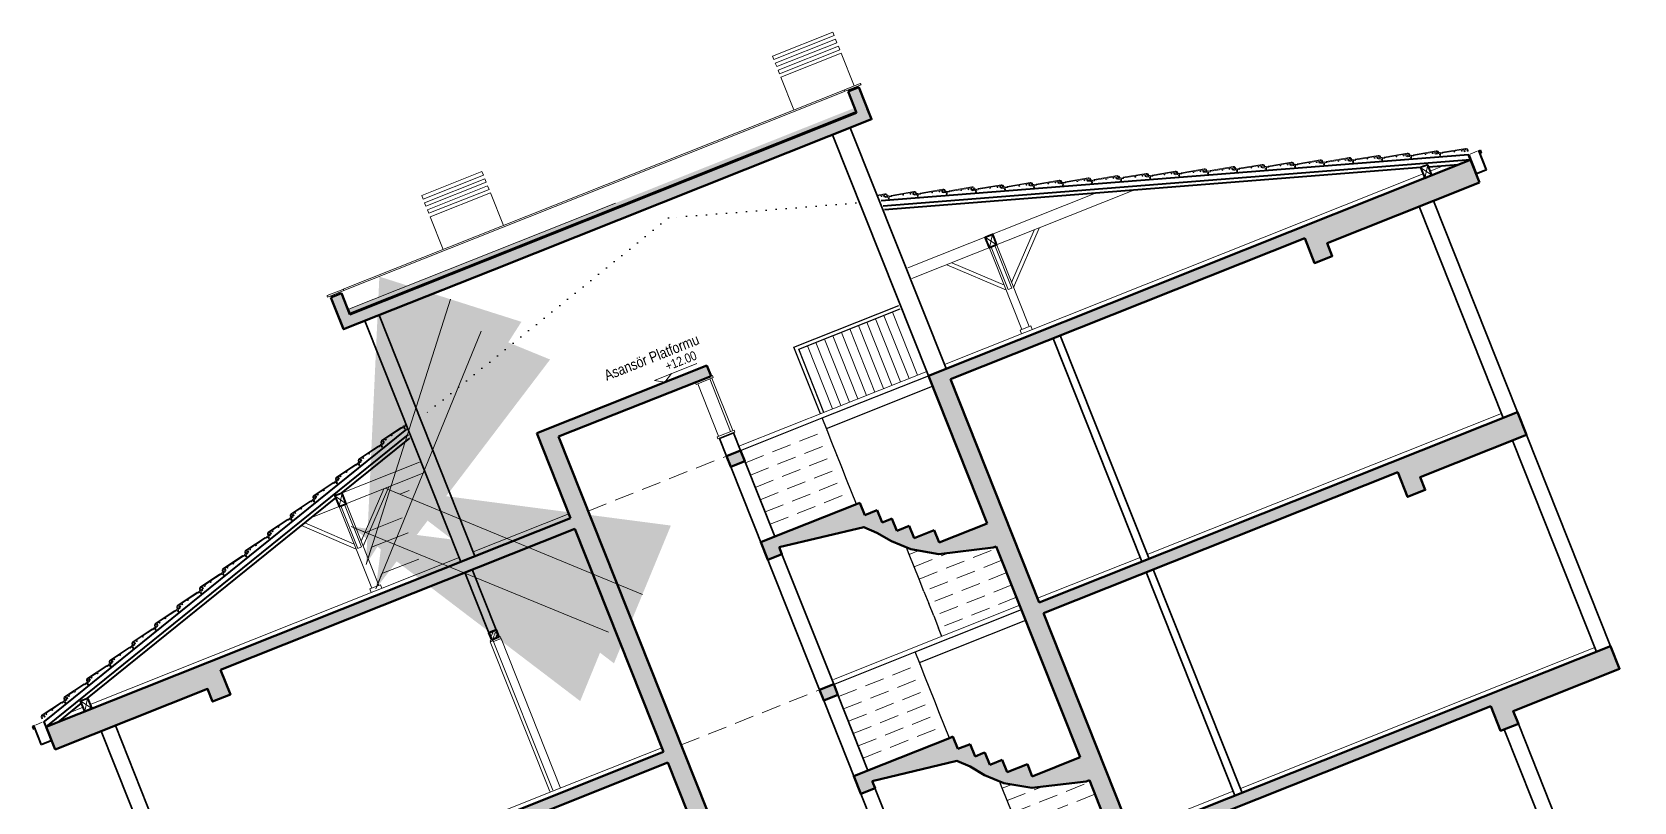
# Model space of a CAD drawing. Header units: millimetres. Extents: x 1811019 to 3717122, y -501178 to -243171.
# Drawn here: x 1821328 to 1821853, y -244160 to -243908 of the extents above; entities that cross this region are included whole.
import ezdxf

# ---------------------------------------------------------------- set-up
doc = ezdxf.new("R2010")
doc.units = ezdxf.units.MM
for name, pattern in [('izdüşüm arka', [3.175, 0, -3.175]), ('izdüşüm ön', [9.525, 6.35, -3.175]), ('su yalıtım', [30, 12, -18])]:
    doc.linetypes.add(name, pattern=pattern)
for name, color, linetype, lineweight in [('a_ba', 6, 'Continuous', 50), ('a_doğrama', 251, 'Continuous', 20), ('a_duvar', 255, 'Continuous', 35), ('a_görünüş', 32, 'Continuous', 25), ('a_görünüş_ince', 8, 'Continuous', 20), ('a_görünüş_kalın', 20, 'Continuous', 40), ('a_hatch_ba', 252, 'Continuous', 13), ('a_hatch_misc', 251, 'Continuous', 15), ('a_izdüşüm_arka', 255, 'izdüşüm arka', 30), ('a_izdüşüm_ön', 6, 'izdüşüm ön', 9), ('a_kaplama', 40, 'Continuous', 15), ('a_not_malzeme_text', 252, 'Continuous', 5), ('a_not_misc', 144, 'Continuous', 5), ('a_not_text', 7, 'Continuous', 13), ('a_yalıtım_su', 7, 'su yalıtım', 13)]:
    doc.layers.add(name, color=color, linetype=linetype, lineweight=lineweight)
doc.styles.get("Standard").update_dxf_attribs({"font": 'ARIALN.TTF'})
doc.dimstyles.new('GENERATED_STYLE__9', dxfattribs={"dimtxt": 0.18, "dimasz": 91.2, "dimexe": 0.18, "dimexo": 0.0625, "dimgap": 0.09, "dimtad": 0, "dimtih": 1, "dimtoh": 1, "dimdec": 4, "dimzin": 0, "dimdsep": 46, "dimtxsty": 'Standard', "dimcen": 0.09, "dimadec": 0, "dimazin": 0, "dimtfac": 1, "dimtdec": 4, "dimtmove": 0, "dimatfit": 3, "dimldrblk": 'ARROWHEAD_5', "dimfxl": 1, "dimtolj": 1, "dimtzin": 0, "dimarcsym": 0})
pattern_1 = [(45, (-467813.1163, 61291.8408), (-1.122532015, 1.122532015), []), (45, (-467811.9938, 61291.8408), (-1.122532015, 1.122532015), [0.79375, -0.396875])]

# ---------------------------------------------------------------- blocks, each defined once
blk = doc.blocks.new('ARROWHEAD_5')
at = {"linetype": 'Continuous', "lineweight": 0}
blk.add_hatch(color=0, dxfattribs=at).paths.add_polyline_path([(-1, 0.2679), (0, 0), (-1, -0.2679)])
at = {"color": 0, "linetype": 'Continuous', "lineweight": 0}
blk.add_line((0, 0), (-1, 0), dxfattribs=at)
blk = doc.blocks.new('sembol_kot kesit')
at = {"layer": 'a_not_misc'}
for p, q in [((40, 24), (-160, 24)), ((-40, 24), (0, 0)), ((40, 24), (0, 0)), ((0, 0), (80, 0))]:
    blk.add_line(p, q, dxfattribs=at)
blk = doc.blocks.new('kesti_vaziyet')
at = {"layer": 'a_hatch_ba'}
h = blk.add_hatch(dxfattribs=at)
h.set_pattern_fill('ANSI33', color=256, scale=0.25)
h.set_pattern_definition(pattern_1)
h.paths.add_polyline_path([(384.83, 366.25), (381.08, 366.25), (381.08, 358.75), (202.33, 358.75), (202.33, 366.25), (198.58, 366.25), (198.58, 355), (251.08, 355), (384.83, 355)])
h = blk.add_hatch(dxfattribs=at)
h.set_pattern_fill('ANSI33', color=256, scale=0.25)
h.set_pattern_definition(pattern_1)
h.paths.add_polyline_path([(251.08, 296.25), (304.83, 296.25), (304.83, 300), (244.83, 300), (244.83, 270), (59.83, 270), (59.83, 262), (113.58, 262), (113.58, 257.5), (119.83, 257.5), (119.83, 266.25), (244.83, 266.25), (244.83, 187.5), (76.08, 187.5), (76.08, 179.5), (113.58, 179.5), (113.58, 175), (119.83, 175), (119.83, 183.75), (244.83, 183.75), (244.83, 105), (76.08, 105), (76.08, 97), (113.58, 97), (113.58, 92.5), (119.83, 92.5), (119.83, 101.25), (244.83, 101.25), (244.83, 22.5), (244.83, 2.5), (119.83, 2.5), (119.83, 22.5), (113.58, 22.5), (113.58, -10), (243.58, -10), (243.58, -27.5), (307.33, -27.5), (307.33, -10), (508.58, -10), (508.58, 22.5), (502.33, 22.5), (502.33, 2.5), (377.33, 2.5), (377.33, 22.5), (377.33, 101.25), (502.33, 101.25), (502.33, 92.5), (508.58, 92.5), (508.58, 97), (546.08, 97), (546.08, 105), (377.33, 105), (377.33, 183.75), (502.33, 183.75), (502.33, 175), (508.58, 175), (508.58, 179.5), (546.08, 179.5), (546.08, 187.5), (377.33, 187.5), (377.33, 266.25), (502.33, 266.25), (502.33, 257.5), (508.58, 257.5), (508.58, 262), (546.08, 262), (562.33, 262), (562.33, 270), (371.08, 270), (371.08, 217.89), (354.15, 217.89), (354.15, 222.24), (347.04, 222.24), (347.04, 226.58), (343.58, 226.58), (342.62, 226.58), (342.62, 230.92), (341.88, 230.92), (339.18, 230.92), (339.18, 235.26), (338.88, 235.26), (334.83, 235.26), (334.83, 239.61), (333.58, 239.61), (304.83, 239.61), (299.83, 239.61), (299.83, 233.36), (304.83, 233.36), (304.83, 235.82), (333.06, 231.73), (336.38, 228.42), (339.82, 224.07), (344.72, 219.26), (352.66, 214.41), (369.98, 209.8), (371.08, 209.8), (371.08, 135.39), (354.15, 135.39), (354.15, 139.74), (347.04, 139.74), (347.04, 144.08), (343.58, 144.08), (342.62, 144.08), (342.62, 148.42), (341.88, 148.42), (339.18, 148.42), (339.18, 152.76), (338.88, 152.76), (334.83, 152.76), (334.83, 157.11), (333.58, 157.11), (304.83, 157.11), (299.83, 157.11), (299.83, 150.86), (304.83, 150.86), (304.83, 153.32), (333.06, 149.23), (336.38, 145.92), (339.82, 141.57), (344.72, 136.76), (352.66, 131.91), (369.98, 127.3), (371.08, 127.3), (371.08, 52.89), (354.15, 52.89), (354.15, 57.24), (347.04, 57.24), (347.04, 61.58), (343.58, 61.58), (342.62, 61.58), (342.62, 65.92), (341.88, 65.92), (339.18, 65.92), (339.18, 70.26), (338.88, 70.26), (334.83, 70.26), (334.83, 74.61), (333.58, 74.61), (304.83, 74.61), (299.83, 74.61), (299.83, 68.36), (304.83, 68.36), (304.83, 70.82), (333.06, 66.73), (336.38, 63.42), (339.82, 59.07), (344.72, 54.26), (352.66, 49.41), (369.98, 44.8), (371.08, 44.8), (371.08, 22.5), (371.08, 2.5), (304.83, 2.5), (304.83, 22.5), (299.83, 22.5), (299.83, -15), (251.08, -15), (251.08, 22.5)])
h = blk.add_hatch(dxfattribs=at)
h.set_pattern_fill('ANSI33', color=256, scale=0.25)
h.set_pattern_definition(pattern_1)
h.paths.add_polyline_path([(304.83, 270), (299.83, 270), (299.83, 266.25), (304.83, 266.25)])
h.paths.add_polyline_path([(304.83, 187.5), (299.83, 187.5), (299.83, 183.75), (304.83, 183.75)])
h.paths.add_polyline_path([(304.83, 105), (299.83, 105), (299.83, 101.25), (304.83, 101.25)])
h.paths.add_polyline_path([(371.08, 22.5), (304.83, 22.5), (304.83, 18.75), (371.08, 18.75)])
h = blk.add_hatch(dxfattribs=at)
h.set_pattern_fill('ANSI33', color=256, scale=0.25)
h.set_pattern_definition([(45, (-468548.9366, 66669.3322), (-1.122532015, 1.122532015), []), (45, (-468547.814, 66669.3322), (-1.122532015, 1.122532015), [0.79375, -0.396875])])
h.paths.add_polyline_path([(206.08, 242.5), (208.58, 242.5), (208.58, 245), (206.08, 245)])
at = {"layer": 'a_hatch_misc'}
h = blk.add_hatch(dxfattribs=at)
h.set_pattern_fill('HEX', color=256, scale=0.05)
h.set_pattern_definition([(360, (-466870.77485, 66037.54945), (2e-13, 0.27496306577), [0.15875, -0.3175]), (120, (-466870.77485, 66037.54945), (-0.23812500006, -0.13748153288), [0.15875, -0.3175]), (60, (-466870.6161, 66037.54945), (-0.23812500006, 0.13748153289), [0.15875, -0.3175])])
h.paths.add_polyline_path([(316.71, 359.24), (316.71, 360.5), (202.33, 360.5), (202.33, 359.24)])
h.paths.add_polyline_path([(316.71, 360.5), (316.71, 359.24), (380.58, 359.24), (380.58, 360.5)])
at = {"layer": 'a_ba'}
for p, q in [((198.58, 366.25), (202.33, 366.25)), ((202.33, 366.25), (202.33, 358.75)), ((384.83, 366.25), (381.08, 366.25)), ((381.08, 366.25), (381.08, 358.75)), ((198.58, 355), (198.58, 358.75)), ((381.08, 358.75), (202.33, 358.75)), ((384.83, 355), (384.83, 358.75)), ((244.83, 300), (244.83, 270)), ((304.83, 300), (244.83, 300)), ((304.83, 296.25), (304.83, 300)), ((251.08, 296.25), (251.08, 22.5)), ((304.83, 296.25), (251.08, 296.25)), ((244.83, 270), (59.83, 270)), ((59.83, 262), (59.83, 270)), ((304.83, 270), (299.83, 270)), ((304.83, 270), (299.83, 270)), ((304.83, 270), (299.83, 270)), ((299.83, 266.25), (299.83, 270)), ((304.83, 266.25), (304.83, 270)), ((562.33, 270), (371.08, 270)), ((371.08, 270), (371.08, 217.89)), ((562.33, 266.25), (562.33, 270)), ((562.33, 262), (562.33, 270)), ((244.83, 266.25), (119.83, 266.25)), ((244.83, 266.25), (244.83, 187.5)), ((304.83, 266.25), (299.83, 266.25)), ((304.83, 266.25), (299.83, 266.25)), ((304.83, 266.25), (299.83, 266.25)), ((502.33, 266.25), (377.33, 266.25)), ((377.33, 266.25), (377.33, 187.5)), ((562.33, 262), (546.08, 262)), ((304.83, 239.61), (333.58, 239.61)), ((334.83, 239.61), (333.58, 239.61)), ((334.83, 235.26), (334.83, 239.61)), ((338.88, 235.26), (334.83, 235.26)), ((339.18, 235.26), (338.88, 235.26)), ((339.18, 230.92), (339.18, 235.26)), ((341.88, 230.92), (339.18, 230.92)), ((341.88, 230.92), (342.62, 230.92)), ((342.62, 226.58), (342.62, 230.92)), ((343.58, 226.58), (342.62, 226.58)), ((343.58, 226.58), (347.04, 226.58)), ((347.04, 222.24), (347.04, 226.58)), ((354.15, 222.24), (347.04, 222.24)), ((354.15, 217.89), (354.15, 222.24)), ((371.08, 217.89), (354.15, 217.89)), ((371.08, 209.8), (371.08, 135.39)), ((244.83, 187.5), (76.08, 187.5)), ((304.83, 187.5), (299.83, 187.5)), ((304.83, 187.5), (299.83, 187.5)), ((299.83, 183.75), (299.83, 187.5)), ((304.83, 183.75), (304.83, 187.5)), ((546.08, 187.5), (377.33, 187.5)), ((546.08, 179.5), (546.08, 187.5)), ((244.83, 183.75), (119.83, 183.75)), ((244.83, 183.75), (244.83, 105)), ((304.83, 183.75), (299.83, 183.75)), ((304.83, 183.75), (299.83, 183.75)), ((502.33, 183.75), (377.33, 183.75)), ((377.33, 183.75), (377.33, 105)), ((304.83, 157.11), (333.58, 157.11)), ((334.83, 157.11), (333.58, 157.11)), ((334.83, 152.76), (334.83, 157.11)), ((338.88, 152.76), (334.83, 152.76)), ((339.18, 152.76), (338.88, 152.76)), ((339.18, 148.42), (339.18, 152.76)), ((341.88, 148.42), (339.18, 148.42)), ((341.88, 148.42), (342.62, 148.42)), ((342.62, 144.08), (342.62, 148.42)), ((343.58, 144.08), (342.62, 144.08)), ((343.58, 144.08), (347.04, 144.08)), ((347.04, 139.74), (347.04, 144.08)), ((354.15, 139.74), (347.04, 139.74)), ((354.15, 135.39), (354.15, 139.74)), ((371.08, 135.39), (354.15, 135.39)), ((371.08, 127.3), (371.08, 52.89)), ((546.08, 105), (377.33, 105)), ((502.33, 101.25), (377.33, 101.25))]:
    blk.add_line(p, q, dxfattribs=at)
for points in [[(198.58, 366.25), (198.58, 355), (251.08, 355)], [(384.83, 366.25), (384.83, 355), (251.08, 355)], [(59.83, 262), (113.58, 262), (113.58, 257.5), (119.83, 257.5), (119.83, 266.25)], [(502.33, 266.25), (502.33, 257.5), (508.58, 257.5), (508.58, 262), (546.08, 262)], [(304.83, 239.61), (299.83, 239.61), (299.83, 233.36), (304.83, 233.36), (304.83, 235.82)], [(371.08, 209.8), (369.98, 209.8), (352.66, 214.41), (344.72, 219.26), (339.82, 224.07), (336.38, 228.42), (333.06, 231.73), (304.83, 235.82)], [(502.33, 183.75), (502.33, 175), (508.58, 175), (508.58, 179.5), (546.08, 179.5)], [(304.83, 157.11), (299.83, 157.11), (299.83, 150.86), (304.83, 150.86), (304.83, 153.32)], [(371.08, 127.3), (369.98, 127.3), (352.66, 131.91), (344.72, 136.76), (339.82, 141.57), (336.38, 145.92), (333.06, 149.23), (304.83, 153.32)], [(502.33, 101.25), (502.33, 92.5), (508.58, 92.5), (508.58, 97), (546.08, 97), (546.08, 105)]]:
    blk.add_lwpolyline(points, dxfattribs=at)
at = {"layer": 'a_ba', "ltscale": 100}
blk.add_lwpolyline([(206.08, 245), (208.58, 245), (208.58, 242.5), (206.08, 242.5), (206.08, 245)], dxfattribs=at)
at = {"layer": 'a_doğrama', "linetype": 'Continuous'}
for p, q in [((205.33, 189.25), (205.33, 242.03)), ((205.33, 242.03), (206.45, 242.03)), ((205.58, 242.5), (205.58, 242.03)), ((206.45, 189.25), (206.45, 242.03))]:
    blk.add_line(p, q, dxfattribs=at)
at = {"layer": 'a_doğrama'}
for points in [[(299.33, 296.25), (305.33, 296.25), (305.33, 295.5), (299.33, 295.5)], [(299.33, 277), (305.33, 277), (305.33, 276.25), (299.33, 276.25)]]:
    blk.add_lwpolyline(points, close=True, dxfattribs=at)
for points in [[(304.08, 277), (304.08, 295.5)], [(304.83, 277), (304.83, 295.5)]]:
    blk.add_lwpolyline(points, dxfattribs=at)
at = {"layer": 'a_doğrama', "linetype": 'Continuous'}
for points in [[(205.58, 242.5), (206.08, 242.5)], [(208.58, 242.5), (209.08, 242.5), (209.08, 241.75), (206.45, 241.75)]]:
    blk.add_lwpolyline(points, dxfattribs=at)
at = {"layer": 'a_duvar'}
for p, q in [((206.11, 270), (206.11, 355)), ((211.08, 270), (211.08, 355)), ((371.08, 270), (371.08, 355)), ((377.33, 270), (377.33, 355)), ((299.83, 270), (299.83, 276.25)), ((304.83, 270), (304.83, 276.25)), ((299.83, 266.25), (299.83, 187.5)), ((304.83, 266.25), (304.83, 239.61)), ((413.58, 266.25), (413.58, 187.5)), ((416.08, 266.25), (416.08, 187.5)), ((76.08, 187.5), (76.08, 262)), ((81.08, 187.5), (81.08, 262)), ((541.08, 187.5), (541.08, 262)), ((546.08, 187.5), (546.08, 262)), ((304.83, 233.36), (304.83, 187.5)), ((299.83, 183.75), (299.83, 105)), ((304.83, 183.75), (304.83, 157.11)), ((413.58, 183.75), (413.58, 105)), ((416.08, 183.75), (416.08, 105)), ((541.08, 105), (541.08, 179.5)), ((546.08, 105), (546.08, 179.5)), ((304.83, 153.32), (304.83, 105)), ((503.58, 92.5), (503.58, 22.5)), ((508.58, 92.5), (508.58, 22.5))]:
    blk.add_line(p, q, dxfattribs=at)
for points in [[(299.83, 296.25), (304.83, 296.25)], [(299.83, 276.25), (304.83, 276.25)], [(208.58, 266.25), (208.58, 245), (206.08, 245), (206.08, 266.25)]]:
    blk.add_lwpolyline(points, dxfattribs=at)
at = {"layer": 'a_görünüş'}
for p, q in [((334.83, 271.5), (334.83, 293.75)), ((334.83, 293.75), (370.58, 293.75)), ((304.83, 270), (333.58, 270)), ((333.58, 265.66), (333.58, 270)), ((333.58, 270), (371.08, 270)), ((333.58, 266.25), (371.08, 266.25)), ((333.58, 261.32), (333.58, 265.66)), ((333.58, 256.97), (333.58, 261.32)), ((333.58, 252.63), (333.58, 256.97)), ((333.58, 248.29), (333.58, 252.63)), ((333.58, 243.95), (333.58, 248.29)), ((333.58, 239.61), (333.58, 243.95)), ((343.58, 217.89), (343.58, 220.38)), ((343.58, 213.55), (343.58, 217.89)), ((343.58, 209.21), (343.58, 213.55)), ((343.58, 204.87), (343.58, 209.21)), ((343.58, 204.87), (343.58, 200.53)), ((343.58, 196.18), (343.58, 200.53)), ((343.58, 196.18), (343.58, 191.84)), ((343.58, 189), (343.58, 191.84)), ((305.33, 187.5), (333.58, 187.5)), ((333.58, 183.16), (333.58, 187.5)), ((333.58, 187.5), (371.08, 187.5)), ((333.58, 183.75), (371.08, 183.75)), ((333.58, 178.82), (333.58, 183.16)), ((333.58, 174.47), (333.58, 178.82)), ((333.58, 170.13), (333.58, 174.47)), ((333.58, 165.79), (333.58, 170.13)), ((333.58, 161.45), (333.58, 165.79)), ((333.58, 157.11), (333.58, 161.45)), ((343.58, 135.39), (343.58, 137.88)), ((343.58, 131.05), (343.58, 135.39)), ((343.58, 126.71), (343.58, 131.05))]:
    blk.add_line(p, q, dxfattribs=at)
for points in [[(333.58, 271.5), (333.58, 295), (370.58, 295)], [(56.33, 271.84), (55.58, 271.84)], [(55.58, 271.84), (55.58, 270.84), (55.83, 270.84), (55.83, 271.59), (56.08, 271.59)], [(59.83, 271.84), (59.83, 265), (56.08, 265), (56.08, 271.59)], [(59.58, 271.84), (59.58, 265.25), (56.33, 265.25), (56.33, 271.84)], [(59.83, 271.84), (59.58, 271.84)], [(562.33, 271.84), (562.33, 265), (566.08, 265), (566.08, 271.59)], [(562.33, 271.84), (562.58, 271.84)], [(562.58, 271.84), (562.58, 265.25), (565.83, 265.25), (565.83, 271.84)], [(565.83, 271.84), (566.58, 271.84)], [(566.58, 271.84), (566.58, 270.84), (566.33, 270.84), (566.33, 271.59), (566.08, 271.59)]]:
    blk.add_lwpolyline(points, dxfattribs=at)
at = {"layer": 'a_görünüş_ince'}
for p, q in [((238.58, 378.75), (238.58, 367.25)), ((259.83, 378.75), (259.83, 367.25)), ((362.33, 378.75), (362.33, 367.25)), ((383.58, 378.75), (383.58, 367.25)), ((337.83, 271.5), (337.83, 293.75)), ((340.83, 271.5), (340.83, 293.75)), ((343.83, 271.5), (343.83, 293.75)), ((346.83, 271.5), (346.83, 293.75)), ((349.83, 271.5), (349.83, 293.75)), ((352.83, 271.5), (352.83, 293.75)), ((355.83, 271.5), (355.83, 293.75)), ((358.83, 271.5), (358.83, 293.75)), ((361.83, 271.5), (361.83, 293.75)), ((364.83, 271.5), (364.83, 293.75)), ((367.83, 271.5), (367.83, 293.75))]:
    blk.add_line(p, q, dxfattribs=at)
at = {"layer": 'a_görünüş_ince', "lineweight": 20}
for p, q in [((178.26, 301.56), (175.76, 305.31)), ((175.76, 301.56), (178.26, 305.31)), ((175.76, 272.75), (175.76, 305.31)), ((175.76, 305.31), (205.61, 305.31)), ((178.26, 272.75), (178.26, 305.31)), ((444.04, 305.31), (377.83, 305.31)), ((405.19, 301.56), (407.69, 305.31)), ((407.69, 301.56), (405.19, 305.31)), ((405.19, 272.75), (405.19, 305.31)), ((407.69, 272.75), (407.69, 305.31)), ((175.76, 286.56), (162, 300.32)), ((163.35, 300.74), (175.76, 288.33)), ((166.01, 301.56), (205.61, 301.56)), ((176.38, 301.56), (176.38, 286.56)), ((177.63, 286.56), (177.63, 301.56)), ((191.49, 301.56), (178.26, 288.33)), ((178.26, 286.56), (193.26, 301.56)), ((456.15, 301.56), (377.83, 301.56)), ((405.19, 286.56), (390.19, 301.56)), ((391.96, 301.56), (405.19, 288.33)), ((405.81, 286.56), (405.81, 301.56)), ((407.06, 301.56), (407.06, 286.56)), ((420.92, 301.56), (407.69, 288.33)), ((407.69, 286.56), (422.69, 301.56)), ((176.38, 286.56), (177.63, 286.56)), ((407.06, 286.56), (405.81, 286.56)), ((73.43, 270), (75.93, 273.75)), ((75.93, 270), (73.43, 273.75)), ((548.73, 270), (546.23, 273.75)), ((546.23, 270), (548.73, 273.75)), ((175.13, 271.5), (175.13, 272.75)), ((175.13, 272.75), (178.88, 272.75)), ((178.88, 272.75), (178.88, 271.5)), ((408.28, 272.75), (404.53, 272.75)), ((404.53, 272.75), (404.53, 271.5)), ((408.28, 271.5), (408.28, 272.75))]:
    blk.add_line(p, q, dxfattribs=at)
at = {"layer": 'a_görünüş_ince'}
for points in [[(238.58, 386.25), (259.83, 386.25), (259.83, 385), (238.58, 385)], [(238.58, 383.75), (259.83, 383.75), (259.83, 382.5), (238.58, 382.5)], [(362.33, 386.25), (383.58, 386.25), (383.58, 385), (362.33, 385)], [(362.33, 383.75), (383.58, 383.75), (383.58, 382.5), (362.33, 382.5)], [(238.58, 381.25), (259.83, 381.25), (259.83, 380), (238.58, 380)], [(362.33, 381.25), (383.58, 381.25), (383.58, 380), (362.33, 380)]]:
    blk.add_lwpolyline(points, close=True, dxfattribs=at)
for points in [[(259.83, 378.75), (238.58, 378.75)], [(383.58, 378.75), (362.33, 378.75)], [(379.9, 367.25), (203.33, 367.25)], [(379.95, 366.75), (203.33, 366.75)], [(299.83, 295.5), (299.83, 277)], [(56.76, 271.84), (59.18, 271.84)], [(565.4, 271.84), (562.98, 271.84)], [(209.08, 241.75), (209.08, 189)]]:
    blk.add_lwpolyline(points, dxfattribs=at)
at = {"layer": 'a_görünüş_ince', "flags": 128}
for points in [[(377.33, 331.23), (379.9, 330.69, -0.414214), (380.48, 329.8), (380.43, 329.55), (380.18, 329.61), (380.21, 329.73, 0.414214), (379.73, 330.47), (379.68, 330.48), (379.45, 329.76), (379.2, 329.81), (379.28, 330.56), (378.75, 330.68), (378.61, 330.26), (378.37, 330.31), (378.61, 330.26)], [(387.48, 327.48), (387.52, 327.92), (385.54, 328.34), (385.42, 328.02), (385.17, 328.07), (385.2, 328.41), (381.62, 329.17), (381.48, 329.08), (380.82, 329.22), (380.61, 328.62), (380.37, 328.67), (380.42, 329.3), (379.64, 329.47), (379.72, 329.83), (380.09, 329.75), (380.06, 329.63), (380.55, 329.53), (380.58, 329.65), (380.82, 329.6), (380.79, 329.48), (381.53, 329.32), (381.55, 329.44), (389.01, 327.86, -0.414214), (389.59, 326.97), (389.54, 326.72), (389.29, 326.78), (389.32, 326.9, 0.414214), (388.84, 327.64), (388.79, 327.65), (388.56, 326.93), (388.32, 326.98), (388.4, 327.73), (387.86, 327.85), (387.72, 327.43), (387.48, 327.48), (387.72, 327.43)], [(396.59, 324.65), (396.63, 325.09), (394.65, 325.51), (394.53, 325.19), (394.29, 325.24), (394.31, 325.58), (390.73, 326.34), (390.59, 326.25), (389.93, 326.39), (389.72, 325.79), (389.48, 325.84), (389.53, 326.47), (388.75, 326.64), (388.83, 327), (389.2, 326.92), (389.17, 326.8), (389.66, 326.7), (389.69, 326.82), (389.93, 326.77), (389.9, 326.65), (390.64, 326.49), (390.66, 326.61), (398.12, 325.03, -0.414214), (398.7, 324.14), (398.65, 323.89), (398.4, 323.95), (398.43, 324.07, 0.414214), (397.95, 324.81), (397.9, 324.82), (397.67, 324.1), (397.43, 324.15), (397.51, 324.9), (396.97, 325.02), (396.83, 324.6), (396.59, 324.65), (396.83, 324.6)], [(405.7, 321.82), (405.74, 322.26), (403.76, 322.68), (403.64, 322.36), (403.4, 322.41), (403.42, 322.75), (399.85, 323.51), (399.7, 323.42), (399.04, 323.56), (398.83, 322.96), (398.59, 323.01), (398.64, 323.64), (397.86, 323.81), (397.94, 324.17), (398.31, 324.1), (398.28, 323.97), (398.77, 323.87), (398.8, 323.99), (399.04, 323.94), (399.02, 323.82), (399.75, 323.66), (399.78, 323.78), (407.23, 322.2, -0.414214), (407.81, 321.31), (407.76, 321.07), (407.51, 321.12), (407.54, 321.24, 0.414214), (407.06, 321.98), (407.01, 321.99), (406.78, 321.27), (406.54, 321.32), (406.62, 322.07), (406.08, 322.19), (405.94, 321.77), (405.7, 321.82), (405.94, 321.77)], [(414.81, 318.99), (414.86, 319.43), (412.87, 319.85), (412.75, 319.53), (412.51, 319.58), (412.53, 319.92), (408.96, 320.68), (408.81, 320.59), (408.15, 320.73), (407.94, 320.13), (407.7, 320.18), (407.75, 320.81), (406.97, 320.98), (407.05, 321.34), (407.42, 321.27), (407.39, 321.14), (407.88, 321.04), (407.91, 321.16), (408.15, 321.11), (408.13, 320.99), (408.86, 320.83), (408.89, 320.95), (416.34, 319.37, -0.414214), (416.92, 318.48), (416.87, 318.24), (416.63, 318.29), (416.65, 318.41, 0.414214), (416.17, 319.15), (416.12, 319.16), (415.89, 318.44), (415.65, 318.5), (415.73, 319.25), (415.19, 319.36), (415.05, 318.94), (414.81, 318.99), (415.05, 318.94)], [(189.13, 313.33), (189.08, 313.77), (191.07, 314.19), (191.19, 313.87), (191.43, 313.92), (191.41, 314.26), (194.98, 315.02), (195.13, 314.93), (195.79, 315.07), (195.99, 314.47), (196.24, 314.52), (196.18, 315.15), (196.96, 315.32), (196.89, 315.68), (196.52, 315.61), (196.55, 315.48), (196.06, 315.38), (196.03, 315.5), (195.79, 315.45), (195.81, 315.33), (195.08, 315.17), (195.05, 315.29), (187.59, 313.71, 0.414214), (187.02, 312.82), (187.07, 312.58), (187.31, 312.63), (187.29, 312.75, -0.414214), (187.77, 313.49), (187.81, 313.5), (188.05, 312.78), (188.29, 312.84), (188.21, 313.59), (188.75, 313.7), (188.88, 313.28), (189.13, 313.33), (188.88, 313.28)], [(198.24, 316.16), (198.19, 316.6), (200.18, 317.02), (200.3, 316.7), (200.54, 316.75), (200.52, 317.09), (204.09, 317.85), (204.24, 317.76), (204.9, 317.9), (205.1, 317.3), (205.35, 317.35), (205.3, 317.98), (206.08, 318.15), (206, 318.51), (205.63, 318.44), (205.66, 318.31), (205.17, 318.21), (205.14, 318.33), (204.9, 318.28), (204.92, 318.16), (204.19, 318), (204.16, 318.12), (196.7, 316.54, 0.414214), (196.13, 315.65), (196.18, 315.41), (196.42, 315.46), (196.4, 315.58, -0.414214), (196.88, 316.32), (196.93, 316.33), (197.16, 315.61), (197.4, 315.67), (197.32, 316.42), (197.86, 316.53), (197.99, 316.11), (198.24, 316.16), (197.99, 316.11)], [(423.92, 316.16), (423.97, 316.6), (421.98, 317.02), (421.86, 316.7), (421.62, 316.75), (421.64, 317.09), (418.07, 317.85), (417.92, 317.76), (417.26, 317.9), (417.05, 317.3), (416.81, 317.35), (416.86, 317.98), (416.08, 318.15), (416.16, 318.51), (416.53, 318.44), (416.5, 318.31), (416.99, 318.21), (417.02, 318.33), (417.26, 318.28), (417.24, 318.16), (417.97, 318), (418, 318.12), (425.45, 316.54, -0.414214), (426.03, 315.65), (425.98, 315.41), (425.74, 315.46), (425.76, 315.58, 0.414214), (425.28, 316.32), (425.23, 316.33), (425, 315.61), (424.76, 315.67), (424.84, 316.42), (424.3, 316.53), (424.17, 316.11), (423.92, 316.16), (424.17, 316.11)], [(433.03, 313.33), (433.08, 313.77), (431.09, 314.19), (430.97, 313.87), (430.73, 313.92), (430.75, 314.26), (427.18, 315.02), (427.03, 314.93), (426.37, 315.07), (426.17, 314.47), (425.92, 314.52), (425.98, 315.15), (425.2, 315.32), (425.27, 315.68), (425.64, 315.61), (425.61, 315.48), (426.1, 315.38), (426.13, 315.5), (426.37, 315.45), (426.35, 315.33), (427.08, 315.17), (427.11, 315.29), (434.57, 313.71, -0.414214), (435.14, 312.82), (435.09, 312.58), (434.85, 312.63), (434.87, 312.75, 0.414214), (434.39, 313.49), (434.35, 313.5), (434.11, 312.78), (433.87, 312.84), (433.95, 313.59), (433.41, 313.7), (433.28, 313.28), (433.03, 313.33), (433.28, 313.28)], [(170.91, 307.67), (170.86, 308.11), (172.85, 308.53), (172.97, 308.21), (173.21, 308.26), (173.18, 308.61), (176.76, 309.37), (176.91, 309.27), (177.57, 309.41), (177.77, 308.81), (178.02, 308.87), (177.96, 309.49), (178.74, 309.66), (178.67, 310.03), (178.3, 309.95), (178.32, 309.83), (177.84, 309.72), (177.81, 309.84), (177.56, 309.79), (177.59, 309.67), (176.86, 309.51), (176.83, 309.64), (169.37, 308.05, 0.414214), (168.79, 307.16), (168.85, 306.92), (169.09, 306.97), (169.07, 307.09, -0.414214), (169.55, 307.83), (169.59, 307.84), (169.83, 307.13), (170.07, 307.18), (169.99, 307.93), (170.53, 308.04), (170.66, 307.62), (170.91, 307.67), (170.66, 307.62)], [(180.02, 310.5), (179.97, 310.94), (181.96, 311.36), (182.08, 311.04), (182.32, 311.09), (182.3, 311.44), (185.87, 312.19), (186.02, 312.1), (186.68, 312.24), (186.88, 311.64), (187.13, 311.69), (187.07, 312.32), (187.85, 312.49), (187.78, 312.85), (187.41, 312.78), (187.44, 312.65), (186.95, 312.55), (186.92, 312.67), (186.68, 312.62), (186.7, 312.5), (185.97, 312.34), (185.94, 312.47), (178.48, 310.88, 0.414214), (177.91, 309.99), (177.96, 309.75), (178.2, 309.8), (178.18, 309.92, -0.414214), (178.66, 310.66), (178.7, 310.67), (178.94, 309.95), (179.18, 310.01), (179.1, 310.76), (179.64, 310.87), (179.77, 310.45), (180.02, 310.5), (179.77, 310.45)], [(442.14, 310.5), (442.19, 310.94), (440.2, 311.36), (440.08, 311.04), (439.84, 311.09), (439.86, 311.44), (436.29, 312.19), (436.14, 312.1), (435.48, 312.24), (435.28, 311.64), (435.03, 311.69), (435.09, 312.32), (434.31, 312.49), (434.38, 312.85), (434.75, 312.78), (434.72, 312.65), (435.21, 312.55), (435.24, 312.67), (435.48, 312.62), (435.46, 312.5), (436.19, 312.34), (436.22, 312.47), (443.68, 310.88, -0.414214), (444.25, 309.99), (444.2, 309.75), (443.96, 309.8), (443.98, 309.92, 0.414214), (443.5, 310.66), (443.46, 310.67), (443.22, 309.95), (442.98, 310.01), (443.06, 310.76), (442.52, 310.87), (442.39, 310.45), (442.14, 310.5), (442.39, 310.45)], [(451.25, 307.67), (451.3, 308.11), (449.31, 308.53), (449.19, 308.21), (448.95, 308.26), (448.97, 308.61), (445.4, 309.37), (445.25, 309.27), (444.59, 309.41), (444.39, 308.81), (444.14, 308.87), (444.2, 309.49), (443.42, 309.66), (443.49, 310.03), (443.86, 309.95), (443.84, 309.83), (444.32, 309.72), (444.35, 309.84), (444.59, 309.79), (444.57, 309.67), (445.3, 309.51), (445.33, 309.64), (452.79, 308.05, -0.414214), (453.36, 307.16), (453.31, 306.92), (453.07, 306.97), (453.09, 307.09, 0.414214), (452.61, 307.83), (452.57, 307.84), (452.33, 307.13), (452.09, 307.18), (452.17, 307.93), (451.63, 308.04), (451.5, 307.62), (451.25, 307.67), (451.5, 307.62)], [(161.8, 304.84), (161.75, 305.28), (163.74, 305.7), (163.86, 305.38), (164.1, 305.43), (164.07, 305.78), (167.65, 306.54), (167.8, 306.44), (168.46, 306.58), (168.66, 305.98), (168.91, 306.04), (168.85, 306.66), (169.63, 306.83), (169.55, 307.2), (169.19, 307.12), (169.21, 307), (168.72, 306.89), (168.7, 307.01), (168.45, 306.96), (168.48, 306.84), (167.75, 306.68), (167.72, 306.81), (160.26, 305.22, 0.414214), (159.68, 304.33), (159.74, 304.09), (159.98, 304.14), (159.95, 304.26, -0.414214), (160.44, 305), (160.48, 305.01), (160.71, 304.3), (160.96, 304.35), (160.88, 305.1), (161.42, 305.21), (161.55, 304.79), (161.8, 304.84), (161.55, 304.79)], [(460.36, 304.84), (460.41, 305.28), (458.42, 305.7), (458.3, 305.38), (458.06, 305.43), (458.09, 305.78), (454.51, 306.54), (454.36, 306.44), (453.7, 306.58), (453.5, 305.98), (453.25, 306.04), (453.31, 306.66), (452.53, 306.83), (452.61, 307.2), (452.97, 307.12), (452.95, 307), (453.43, 306.89), (453.46, 307.01), (453.71, 306.96), (453.68, 306.84), (454.41, 306.68), (454.44, 306.81), (461.9, 305.22, -0.414214), (462.48, 304.33), (462.42, 304.09), (462.18, 304.14), (462.2, 304.26, 0.414214), (461.72, 305), (461.68, 305.01), (461.45, 304.3), (461.2, 304.35), (461.28, 305.1), (460.74, 305.21), (460.61, 304.79), (460.36, 304.84), (460.61, 304.79)], [(143.57, 299.19), (143.53, 299.62), (145.52, 300.05), (145.63, 299.72), (145.88, 299.77), (145.85, 300.12), (149.43, 300.88), (149.58, 300.78), (150.23, 300.92), (150.44, 300.32), (150.69, 300.38), (150.63, 301), (151.41, 301.17), (151.33, 301.54), (150.97, 301.46), (150.99, 301.34), (150.5, 301.23), (150.48, 301.35), (150.23, 301.3), (150.26, 301.18), (149.53, 301.02), (149.5, 301.15), (142.04, 299.56, 0.414214), (141.46, 298.67), (141.51, 298.43), (141.76, 298.48), (141.73, 298.6, -0.414214), (142.21, 299.34), (142.26, 299.35), (142.49, 298.64), (142.74, 298.69), (142.66, 299.44), (143.19, 299.55), (143.33, 299.13), (143.57, 299.19), (143.33, 299.13)], [(152.69, 302.02), (152.64, 302.45), (154.63, 302.88), (154.74, 302.55), (154.99, 302.6), (154.96, 302.95), (158.54, 303.71), (158.69, 303.61), (159.35, 303.75), (159.55, 303.15), (159.8, 303.21), (159.74, 303.83), (160.52, 304), (160.44, 304.37), (160.08, 304.29), (160.1, 304.17), (159.61, 304.06), (159.59, 304.18), (159.34, 304.13), (159.37, 304.01), (158.64, 303.85), (158.61, 303.98), (151.15, 302.39, 0.414214), (150.57, 301.5), (150.63, 301.26), (150.87, 301.31), (150.84, 301.43, -0.414214), (151.33, 302.17), (151.37, 302.18), (151.6, 301.47), (151.85, 301.52), (151.77, 302.27), (152.3, 302.38), (152.44, 301.96), (152.69, 302.02), (152.44, 301.96)], [(469.47, 302.02), (469.52, 302.45), (467.53, 302.88), (467.42, 302.55), (467.17, 302.6), (467.2, 302.95), (463.62, 303.71), (463.47, 303.61), (462.81, 303.75), (462.61, 303.15), (462.36, 303.21), (462.42, 303.83), (461.64, 304), (461.72, 304.37), (462.08, 304.29), (462.06, 304.17), (462.55, 304.06), (462.57, 304.18), (462.82, 304.13), (462.79, 304.01), (463.52, 303.85), (463.55, 303.98), (471.01, 302.39, -0.414214), (471.59, 301.5), (471.53, 301.26), (471.29, 301.31), (471.32, 301.43, 0.414214), (470.83, 302.17), (470.79, 302.18), (470.56, 301.47), (470.31, 301.52), (470.39, 302.27), (469.86, 302.38), (469.72, 301.96), (469.47, 302.02), (469.72, 301.96)], [(478.58, 299.19), (478.63, 299.62), (476.64, 300.05), (476.53, 299.72), (476.28, 299.77), (476.31, 300.12), (472.73, 300.88), (472.58, 300.78), (471.92, 300.92), (471.72, 300.32), (471.47, 300.38), (471.53, 301), (470.75, 301.17), (470.83, 301.54), (471.19, 301.46), (471.17, 301.34), (471.66, 301.23), (471.68, 301.35), (471.93, 301.3), (471.9, 301.18), (472.63, 301.02), (472.66, 301.15), (480.12, 299.56, -0.414214), (480.7, 298.67), (480.64, 298.43), (480.4, 298.48), (480.43, 298.6, 0.414214), (479.94, 299.34), (479.9, 299.35), (479.67, 298.64), (479.42, 298.69), (479.5, 299.44), (478.97, 299.55), (478.83, 299.13), (478.58, 299.19), (478.83, 299.13)], [(125.35, 293.53), (125.31, 293.96), (127.3, 294.39), (127.41, 294.06), (127.66, 294.11), (127.63, 294.46), (131.21, 295.22), (131.36, 295.12), (132.01, 295.26), (132.22, 294.67), (132.46, 294.72), (132.41, 295.34), (133.19, 295.51), (133.11, 295.88), (132.75, 295.8), (132.77, 295.68), (132.28, 295.57), (132.26, 295.7), (132.01, 295.64), (132.04, 295.52), (131.3, 295.37), (131.28, 295.49), (123.82, 293.9, 0.414214), (123.24, 293.01), (123.29, 292.77), (123.54, 292.82), (123.51, 292.94, -0.414214), (123.99, 293.68), (124.04, 293.69), (124.27, 292.98), (124.52, 293.03), (124.44, 293.78), (124.97, 293.89), (125.11, 293.47), (125.35, 293.53), (125.11, 293.47)], [(134.46, 296.36), (134.42, 296.79), (136.41, 297.22), (136.52, 296.89), (136.77, 296.94), (136.74, 297.29), (140.32, 298.05), (140.47, 297.95), (141.12, 298.09), (141.33, 297.5), (141.57, 297.55), (141.52, 298.17), (142.3, 298.34), (142.22, 298.71), (141.86, 298.63), (141.88, 298.51), (141.39, 298.4), (141.37, 298.53), (141.12, 298.47), (141.15, 298.35), (140.41, 298.2), (140.39, 298.32), (132.93, 296.73, 0.414214), (132.35, 295.84), (132.4, 295.6), (132.65, 295.65), (132.62, 295.77, -0.414214), (133.1, 296.51), (133.15, 296.52), (133.38, 295.81), (133.63, 295.86), (133.55, 296.61), (134.08, 296.72), (134.22, 296.3), (134.46, 296.36), (134.22, 296.3)], [(487.7, 296.36), (487.74, 296.79), (485.75, 297.22), (485.64, 296.89), (485.39, 296.94), (485.42, 297.29), (481.84, 298.05), (481.69, 297.95), (481.04, 298.09), (480.83, 297.5), (480.59, 297.55), (480.64, 298.17), (479.86, 298.34), (479.94, 298.71), (480.3, 298.63), (480.28, 298.51), (480.77, 298.4), (480.79, 298.53), (481.04, 298.47), (481.01, 298.35), (481.75, 298.2), (481.77, 298.32), (489.23, 296.73, -0.414214), (489.81, 295.84), (489.76, 295.6), (489.51, 295.65), (489.54, 295.77, 0.414214), (489.06, 296.51), (489.01, 296.52), (488.78, 295.81), (488.53, 295.86), (488.61, 296.61), (488.08, 296.72), (487.94, 296.3), (487.7, 296.36), (487.94, 296.3)], [(496.81, 293.53), (496.85, 293.96), (494.86, 294.39), (494.75, 294.06), (494.5, 294.11), (494.53, 294.46), (490.95, 295.22), (490.8, 295.12), (490.15, 295.26), (489.94, 294.67), (489.7, 294.72), (489.75, 295.34), (488.97, 295.51), (489.05, 295.88), (489.41, 295.8), (489.39, 295.68), (489.88, 295.57), (489.9, 295.7), (490.15, 295.64), (490.12, 295.52), (490.86, 295.37), (490.88, 295.49), (498.34, 293.9, -0.414214), (498.92, 293.01), (498.87, 292.77), (498.62, 292.82), (498.65, 292.94, 0.414214), (498.17, 293.68), (498.12, 293.69), (497.89, 292.98), (497.64, 293.03), (497.72, 293.78), (497.19, 293.89), (497.05, 293.47), (496.81, 293.53), (497.05, 293.47)], [(107.13, 287.87), (107.09, 288.3), (109.07, 288.73), (109.19, 288.4), (109.44, 288.45), (109.41, 288.8), (112.99, 289.56), (113.13, 289.46), (113.79, 289.6), (114, 289.01), (114.24, 289.06), (114.19, 289.69), (114.97, 289.85), (114.89, 290.22), (114.52, 290.14), (114.55, 290.02), (114.06, 289.91), (114.03, 290.04), (113.79, 289.98), (113.82, 289.86), (113.08, 289.71), (113.06, 289.83), (105.6, 288.24, 0.414214), (105.02, 287.35), (105.07, 287.11), (105.32, 287.16), (105.29, 287.28, -0.414214), (105.77, 288.03), (105.82, 288.04), (106.05, 287.32), (106.29, 287.37), (106.21, 288.12), (106.75, 288.23), (106.89, 287.82), (107.13, 287.87), (106.89, 287.82)], [(116.24, 290.7), (116.2, 291.13), (118.18, 291.56), (118.3, 291.23), (118.55, 291.28), (118.52, 291.63), (122.1, 292.39), (122.25, 292.29), (122.9, 292.43), (123.11, 291.84), (123.35, 291.89), (123.3, 292.52), (124.08, 292.68), (124, 293.05), (123.63, 292.97), (123.66, 292.85), (123.17, 292.74), (123.15, 292.87), (122.9, 292.81), (122.93, 292.69), (122.19, 292.54), (122.17, 292.66), (114.71, 291.07, 0.414214), (114.13, 290.18), (114.18, 289.94), (114.43, 289.99), (114.4, 290.11, -0.414214), (114.88, 290.86), (114.93, 290.87), (115.16, 290.15), (115.41, 290.2), (115.33, 290.95), (115.86, 291.06), (116, 290.64), (116.24, 290.7), (116, 290.64)], [(505.92, 290.7), (505.96, 291.13), (503.97, 291.56), (503.86, 291.23), (503.61, 291.28), (503.64, 291.63), (500.06, 292.39), (499.91, 292.29), (499.26, 292.43), (499.05, 291.84), (498.81, 291.89), (498.86, 292.52), (498.08, 292.68), (498.16, 293.05), (498.53, 292.97), (498.5, 292.85), (498.99, 292.74), (499.01, 292.87), (499.26, 292.81), (499.23, 292.69), (499.97, 292.54), (499.99, 292.66), (507.45, 291.07, -0.414214), (508.03, 290.18), (507.98, 289.94), (507.73, 289.99), (507.76, 290.11, 0.414214), (507.28, 290.86), (507.23, 290.87), (507, 290.15), (506.75, 290.2), (506.83, 290.95), (506.3, 291.06), (506.16, 290.64), (505.92, 290.7), (506.16, 290.64)], [(515.03, 287.87), (515.07, 288.3), (513.09, 288.73), (512.97, 288.4), (512.72, 288.45), (512.75, 288.8), (509.17, 289.56), (509.03, 289.46), (508.37, 289.6), (508.16, 289.01), (507.92, 289.06), (507.97, 289.69), (507.19, 289.85), (507.27, 290.22), (507.64, 290.14), (507.61, 290.02), (508.1, 289.91), (508.13, 290.04), (508.37, 289.98), (508.34, 289.86), (509.08, 289.71), (509.1, 289.83), (516.56, 288.24, -0.414214), (517.14, 287.35), (517.09, 287.11), (516.84, 287.16), (516.87, 287.28, 0.414214), (516.39, 288.03), (516.34, 288.04), (516.11, 287.32), (515.86, 287.37), (515.94, 288.12), (515.41, 288.23), (515.27, 287.82), (515.03, 287.87), (515.27, 287.82)], [(88.91, 282.21), (88.87, 282.65), (90.85, 283.07), (90.97, 282.74), (91.21, 282.79), (91.19, 283.14), (94.76, 283.9), (94.91, 283.8), (95.57, 283.94), (95.78, 283.35), (96.02, 283.4), (95.97, 284.03), (96.75, 284.19), (96.67, 284.56), (96.3, 284.48), (96.33, 284.36), (95.84, 284.26), (95.81, 284.38), (95.57, 284.33), (95.59, 284.2), (94.86, 284.05), (94.84, 284.17), (87.38, 282.59, 0.414214), (86.8, 281.7), (86.85, 281.45), (87.1, 281.5), (87.07, 281.63, -0.414214), (87.55, 282.37), (87.6, 282.38), (87.83, 281.66), (88.07, 281.71), (87.99, 282.46), (88.53, 282.57), (88.67, 282.16), (88.91, 282.21), (88.67, 282.16)], [(98.02, 285.04), (97.98, 285.48), (99.96, 285.9), (100.08, 285.57), (100.32, 285.62), (100.3, 285.97), (103.88, 286.73), (104.02, 286.63), (104.68, 286.77), (104.89, 286.18), (105.13, 286.23), (105.08, 286.86), (105.86, 287.02), (105.78, 287.39), (105.41, 287.31), (105.44, 287.19), (104.95, 287.08), (104.92, 287.21), (104.68, 287.15), (104.71, 287.03), (103.97, 286.88), (103.95, 287), (96.49, 285.41, 0.414214), (95.91, 284.53), (95.96, 284.28), (96.21, 284.33), (96.18, 284.45, -0.414214), (96.66, 285.2), (96.71, 285.21), (96.94, 284.49), (97.18, 284.54), (97.1, 285.29), (97.64, 285.4), (97.78, 284.99), (98.02, 285.04), (97.78, 284.99)], [(524.14, 285.04), (524.18, 285.48), (522.2, 285.9), (522.08, 285.57), (521.83, 285.62), (521.86, 285.97), (518.28, 286.73), (518.14, 286.63), (517.48, 286.77), (517.27, 286.18), (517.03, 286.23), (517.08, 286.86), (516.3, 287.02), (516.38, 287.39), (516.75, 287.31), (516.72, 287.19), (517.21, 287.08), (517.24, 287.21), (517.48, 287.15), (517.45, 287.03), (518.19, 286.88), (518.21, 287), (525.67, 285.41, -0.414214), (526.25, 284.53), (526.2, 284.28), (525.95, 284.33), (525.98, 284.45, 0.414214), (525.5, 285.2), (525.45, 285.21), (525.22, 284.49), (524.98, 284.54), (525.06, 285.29), (524.52, 285.4), (524.38, 284.99), (524.14, 285.04), (524.38, 284.99)], [(533.25, 282.21), (533.29, 282.65), (531.31, 283.07), (531.19, 282.74), (530.95, 282.79), (530.97, 283.14), (527.39, 283.9), (527.25, 283.8), (526.59, 283.94), (526.38, 283.35), (526.14, 283.4), (526.19, 284.03), (525.41, 284.19), (525.49, 284.56), (525.86, 284.48), (525.83, 284.36), (526.32, 284.26), (526.35, 284.38), (526.59, 284.33), (526.56, 284.2), (527.3, 284.05), (527.32, 284.17), (534.78, 282.59, -0.414214), (535.36, 281.7), (535.31, 281.45), (535.06, 281.5), (535.09, 281.63, 0.414214), (534.61, 282.37), (534.56, 282.38), (534.33, 281.66), (534.09, 281.71), (534.17, 282.46), (533.63, 282.57), (533.49, 282.16), (533.25, 282.21), (533.49, 282.16)], [(70.69, 276.55), (70.64, 276.99), (72.63, 277.41), (72.75, 277.08), (72.99, 277.14), (72.97, 277.48), (76.54, 278.24), (76.69, 278.14), (77.35, 278.28), (77.56, 277.69), (77.8, 277.74), (77.75, 278.37), (78.53, 278.53), (78.45, 278.9), (78.08, 278.82), (78.11, 278.7), (77.62, 278.6), (77.59, 278.72), (77.35, 278.67), (77.37, 278.54), (76.64, 278.39), (76.61, 278.51), (69.16, 276.93, 0.414214), (68.58, 276.04), (68.63, 275.79), (68.87, 275.84), (68.85, 275.97, -0.414214), (69.33, 276.71), (69.38, 276.72), (69.61, 276), (69.85, 276.05), (69.77, 276.8), (70.31, 276.92), (70.44, 276.5), (70.69, 276.55), (70.44, 276.5)], [(79.8, 279.38), (79.75, 279.82), (81.74, 280.24), (81.86, 279.91), (82.1, 279.97), (82.08, 280.31), (85.65, 281.07), (85.8, 280.97), (86.46, 281.11), (86.67, 280.52), (86.91, 280.57), (86.86, 281.2), (87.64, 281.36), (87.56, 281.73), (87.19, 281.65), (87.22, 281.53), (86.73, 281.43), (86.7, 281.55), (86.46, 281.5), (86.48, 281.37), (85.75, 281.22), (85.72, 281.34), (78.27, 279.76, 0.414214), (77.69, 278.87), (77.74, 278.62), (77.98, 278.67), (77.96, 278.8, -0.414214), (78.44, 279.54), (78.49, 279.55), (78.72, 278.83), (78.96, 278.88), (78.88, 279.63), (79.42, 279.74), (79.56, 279.33), (79.8, 279.38), (79.56, 279.33)], [(542.36, 279.38), (542.4, 279.82), (540.42, 280.24), (540.3, 279.91), (540.06, 279.97), (540.08, 280.31), (536.51, 281.07), (536.36, 280.97), (535.7, 281.11), (535.49, 280.52), (535.25, 280.57), (535.3, 281.2), (534.52, 281.36), (534.6, 281.73), (534.97, 281.65), (534.94, 281.53), (535.43, 281.43), (535.46, 281.55), (535.7, 281.5), (535.68, 281.37), (536.41, 281.22), (536.44, 281.34), (543.89, 279.76, -0.414214), (544.47, 278.87), (544.42, 278.62), (544.18, 278.67), (544.2, 278.8, 0.414214), (543.72, 279.54), (543.67, 279.55), (543.44, 278.83), (543.2, 278.88), (543.28, 279.63), (542.74, 279.74), (542.6, 279.33), (542.36, 279.38), (542.6, 279.33)], [(551.47, 276.55), (551.52, 276.99), (549.53, 277.41), (549.41, 277.08), (549.17, 277.14), (549.19, 277.48), (545.62, 278.24), (545.47, 278.14), (544.81, 278.28), (544.6, 277.69), (544.36, 277.74), (544.41, 278.37), (543.63, 278.53), (543.71, 278.9), (544.08, 278.82), (544.05, 278.7), (544.54, 278.6), (544.57, 278.72), (544.81, 278.67), (544.79, 278.54), (545.52, 278.39), (545.55, 278.51), (553, 276.93, -0.414214), (553.58, 276.04), (553.53, 275.79), (553.29, 275.84), (553.31, 275.97, 0.414214), (552.83, 276.71), (552.78, 276.72), (552.55, 276), (552.31, 276.05), (552.39, 276.8), (551.85, 276.92), (551.71, 276.5), (551.47, 276.55), (551.71, 276.5)], [(61.58, 273.72), (61.53, 274.16), (63.52, 274.58), (63.64, 274.25), (63.88, 274.31), (63.86, 274.65), (67.43, 275.41), (67.58, 275.31), (68.24, 275.45), (68.44, 274.86), (68.69, 274.91), (68.64, 275.54), (69.42, 275.7), (69.34, 276.07), (68.97, 275.99), (69, 275.87), (68.51, 275.77), (68.48, 275.89), (68.24, 275.84), (68.26, 275.71), (67.53, 275.56), (67.5, 275.68), (60.04, 274.1, 0.414214), (59.47, 273.21), (59.52, 272.96), (59.76, 273.01), (59.74, 273.14, -0.414214), (60.22, 273.88), (60.27, 273.89), (60.5, 273.17), (60.74, 273.22), (60.66, 273.97), (61.2, 274.09), (61.33, 273.67), (61.58, 273.72), (61.33, 273.67)], [(560.62, 273.75), (560.67, 274.19), (558.69, 274.65), (558.57, 274.32), (558.32, 274.38), (558.36, 274.73), (554.79, 275.55), (554.64, 275.46), (553.99, 275.61), (553.77, 275.02), (553.53, 275.07), (553.59, 275.7), (552.82, 275.88), (552.9, 276.25), (553.27, 276.16), (553.24, 276.04), (553.73, 275.93), (553.76, 276.05), (554, 275.99), (553.97, 275.87), (554.7, 275.7), (554.73, 275.82), (562.16, 274.1, -0.414214), (562.72, 273.2), (562.66, 272.96), (562.42, 273.01), (562.45, 273.13, 0.414214), (561.98, 273.88), (561.93, 273.9), (561.69, 273.18), (561.44, 273.24), (561.54, 273.99), (561, 274.11), (560.86, 273.7), (560.62, 273.75), (560.86, 273.7)]]:
    blk.add_lwpolyline(points, format="xyb", dxfattribs=at)
blk.add_lwpolyline([(378.37, 330.31), (378.41, 330.75), (377.33, 330.98)], dxfattribs=at)
at = {"layer": 'a_görünüş_kalın'}
for points in [[(562.33, 271.84), (377.83, 328.94)], [(562.33, 270.01), (377.83, 327.11)], [(546.23, 273.69), (377.83, 325.8)], [(59.8, 270), (205.61, 315.13)], [(205.61, 316.96), (59.83, 271.84)], [(178.12, 305.31), (205.61, 313.82)], [(75.93, 273.69), (175.76, 304.58)], [(59.83, 270), (59.83, 271.84)], [(64.02, 270), (73.45, 272.92)], [(558.14, 270), (548.71, 272.92)], [(562.33, 270), (562.33, 271.84)]]:
    blk.add_lwpolyline(points, dxfattribs=at)
for points in [[(178.26, 305.31), (175.76, 305.31), (175.76, 301.56), (178.26, 301.56)], [(405.19, 305.31), (407.69, 305.31), (407.69, 301.56), (405.19, 301.56)], [(73.43, 273.75), (75.93, 273.75), (75.93, 270), (73.43, 270)], [(548.73, 273.75), (546.23, 273.75), (546.23, 270), (548.73, 270)]]:
    blk.add_lwpolyline(points, close=True, dxfattribs=at)
at = {"layer": 'a_hatch_misc'}
blk.add_lwpolyline([(202.83, 360.5), (296.71, 360.5)], dxfattribs=at)
at = {"layer": 'a_izdüşüm_arka'}
for p, q in [((311.08, 349.6), (211.98, 318.93)), ((369.94, 331.38), (311.08, 349.6))]:
    blk.add_line(p, q, dxfattribs=at)
at = {"layer": 'a_izdüşüm_ön'}
for p, q in [((304.83, 265.66), (333.58, 265.66)), ((304.83, 261.32), (333.58, 261.32)), ((304.83, 256.97), (333.58, 256.97)), ((304.83, 252.63), (333.58, 252.63)), ((304.83, 248.29), (333.58, 248.29)), ((304.83, 243.95), (333.58, 243.95)), ((343.58, 217.89), (346.96, 217.89)), ((343.58, 213.55), (355.89, 213.55)), ((343.58, 209.21), (371.08, 209.21)), ((371.08, 204.87), (343.58, 204.87)), ((371.08, 200.53), (343.58, 200.53)), ((371.08, 196.18), (343.58, 196.18)), ((371.08, 191.84), (343.58, 191.84)), ((304.83, 183.16), (333.58, 183.16)), ((304.83, 178.82), (333.58, 178.82)), ((304.83, 174.47), (333.58, 174.47)), ((304.83, 170.13), (333.58, 170.13)), ((304.83, 165.79), (333.58, 165.79)), ((304.83, 161.45), (333.58, 161.45)), ((343.58, 135.39), (346.96, 135.39)), ((343.58, 131.05), (355.89, 131.05)), ((343.58, 126.71), (371.08, 126.71)), ((371.08, 122.37), (343.58, 122.37))]:
    blk.add_line(p, q, dxfattribs=at)
for points in [[(251.08, 270), (299.83, 270)], [(251.08, 187.5), (299.83, 187.5)]]:
    blk.add_lwpolyline(points, dxfattribs=at)
at = {"layer": 'a_kaplama'}
for p, q in [((203.33, 366.75), (197.58, 366.75)), ((203.21, 367.25), (197.71, 367.25)), ((385.83, 366.75), (380.08, 366.75)), ((385.7, 367.25), (380.2, 367.25)), ((73.43, 271.5), (68.87, 271.5)), ((75.93, 271.5), (206.11, 271.5)), ((211.08, 271.5), (244.83, 271.5)), ((304.83, 271.5), (371.08, 271.5)), ((377.33, 271.5), (546.23, 271.5)), ((548.73, 271.5), (553.29, 271.5)), ((81.08, 189), (208.58, 189)), ((208.58, 189), (244.83, 189)), ((305.33, 189), (371.08, 189)), ((377.33, 189), (413.58, 189)), ((416.08, 189), (541.08, 189)), ((377.33, 106.5), (413.58, 106.5)), ((416.08, 106.5), (541.08, 106.5))]:
    blk.add_line(p, q, dxfattribs=at)
for points in [[(197.71, 367.25), (197.58, 367.13)], [(197.58, 366.75), (197.58, 367.13)], [(203.21, 367.25), (203.33, 367.13)], [(203.33, 367.13), (203.33, 366.75)], [(380.2, 367.25), (380.08, 367.13)], [(380.08, 366.75), (380.08, 367.13)], [(385.7, 367.25), (385.83, 367.13)], [(385.83, 367.13), (385.83, 366.75)], [(380.58, 359.24), (202.58, 359.24), (202.58, 360.5)]]:
    blk.add_lwpolyline(points, dxfattribs=at)
at = {"layer": 'a_yalıtım_su', "ltscale": 0.5, "const_width": 0.25}
blk.add_lwpolyline([(380.58, 358.88), (202.58, 358.88), (202.58, 360.88)], dxfattribs=at)
at = {"layer": 'a_yalıtım_su', "const_width": 0.25}
blk.add_lwpolyline([(202.58, 359.13), (380.58, 359.13)], dxfattribs=at)
at = {"layer": 'a_not_misc', "xscale": -0.07500000001164153, "yscale": 0.07500000001164153, "zscale": 0.07500000001164153, "rotation": 359.9999999999596}
blk.add_blockref('sembol_kot kesit', (290.05, 300), dxfattribs=at)
at = {"layer": 'a_not_text'}
for s, height, p in [('Asansör Platformu', 3.5, (272.51, 307.39)), ('+12.00', 3, (292.21, 303.05))]:
    blk.add_text(s, height=height, dxfattribs=at).set_placement(p)
at = {"layer": 'a_not_misc'}
for points in [[(192.02, 301.56), (195.75, 297.94), (199.02, 297.94)], [(176.94, 294.03), (180.67, 290.43), (193.61, 290.43)], [(176.94, 280.69), (180.67, 285.24), (193.61, 285.24)], [(176.94, 272.07), (180.67, 275.94), (193.61, 275.94)]]:
    blk.add_leader(points, dimstyle='GENERATED_STYLE__9', dxfattribs=at)

msp = doc.modelspace()

# ---------------------------------------------------------------- block references
at = {"layer": 'a_not_malzeme_text', "rotation": 21.69869791178304}
msp.add_blockref('kesti_vaziyet', (1821376.72, -244408.58), dxfattribs=at)

doc.saveas('drawing.dxf')
